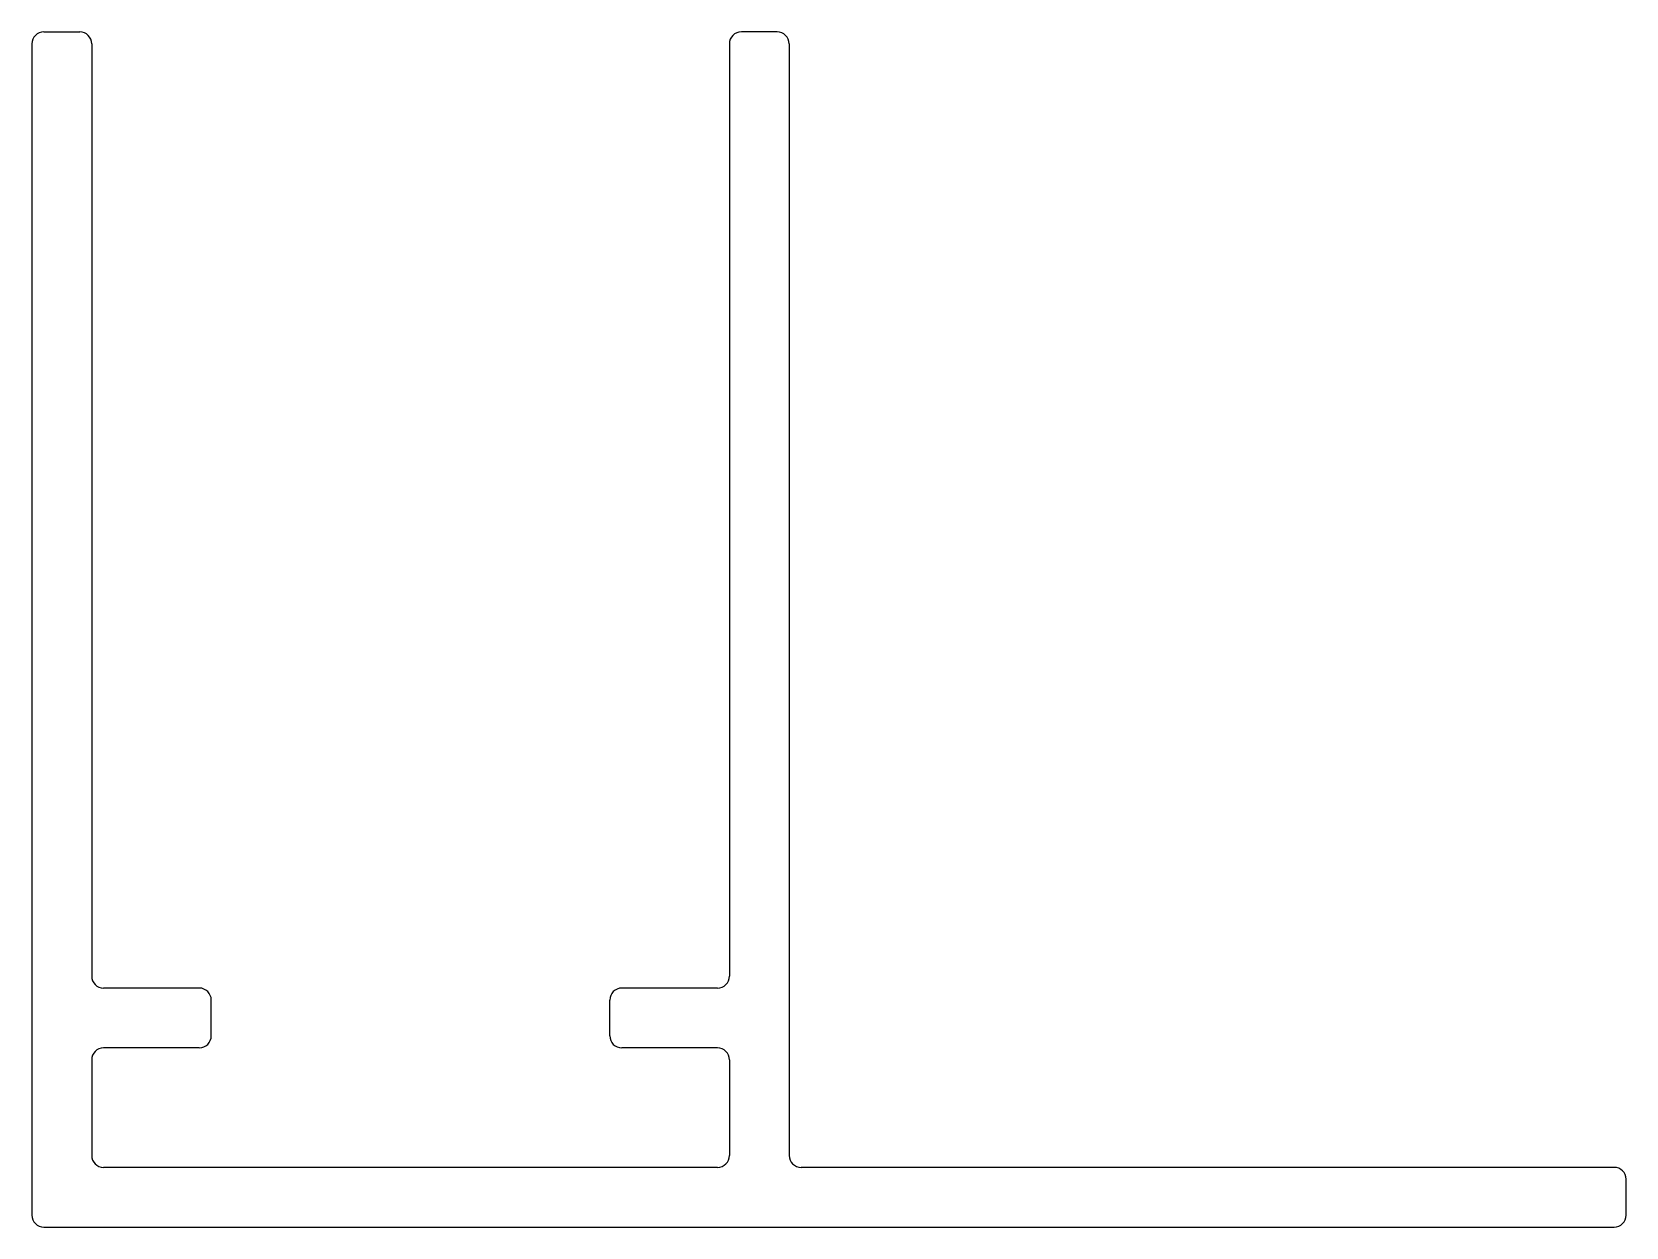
# Model space of a CAD drawing. Extents: x -8.1 to 31.9, y -10.5 to 19.5.
import ezdxf

# ---------------------------------------------------------------- set-up
doc = ezdxf.new("R2010")
doc.units = 0
doc.layers.get('0').update_dxf_attribs({"linetype": 'CONTINUOUS'})

msp = doc.modelspace()

# ---------------------------------------------------------------- linework, layer by layer
for p, q in [((-8.056, 19.232), (-8.056, -10.168)), ((-7.756, 19.532), (-6.856, 19.532)), ((-6.556, 19.232), (-6.556, -4.168)), ((9.444, 19.232), (9.444, -4.168)), ((10.644, 19.532), (9.744, 19.532)), ((10.944, 19.232), (10.944, -8.668)), ((-3.856, -4.468), (-6.256, -4.468)), ((-3.556, -5.668), (-3.556, -4.768)), ((6.444, -5.668), (6.444, -4.768)), ((9.144, -4.468), (6.744, -4.468)), ((-3.856, -5.968), (-6.256, -5.968)), ((9.144, -5.968), (6.744, -5.968)), ((-6.556, -6.268), (-6.556, -8.668)), ((9.444, -6.268), (9.444, -8.668)), ((9.144, -8.968), (-6.256, -8.968)), ((31.644, -8.968), (11.244, -8.968)), ((31.944, -10.168), (31.944, -9.268)), ((-7.756, -10.468), (31.644, -10.468))]:
    msp.add_line(p, q)
for centre, start, end in [((-7.756, 19.232), 90, 180), ((-6.856, 19.232), 0, 90), ((9.744, 19.232), 90, 180), ((10.644, 19.232), 0, 90), ((-6.256, -4.168), 180, 270), ((9.144, -4.168), 270, 360), ((-3.856, -4.768), 0, 90), ((6.744, -4.768), 90, 180), ((-6.256, -6.268), 90, 180), ((-3.856, -5.668), 270, 360), ((6.744, -5.668), 180, 270), ((9.144, -6.268), 0, 90), ((-6.256, -8.668), 180, 270), ((9.144, -8.668), 270, 360), ((11.244, -8.668), 180, 270), ((31.644, -9.268), 0, 90), ((-7.756, -10.168), 180, 270), ((31.644, -10.168), 270, 360)]:
    msp.add_arc(centre, 0.3, start, end)

doc.saveas('drawing.dxf')
